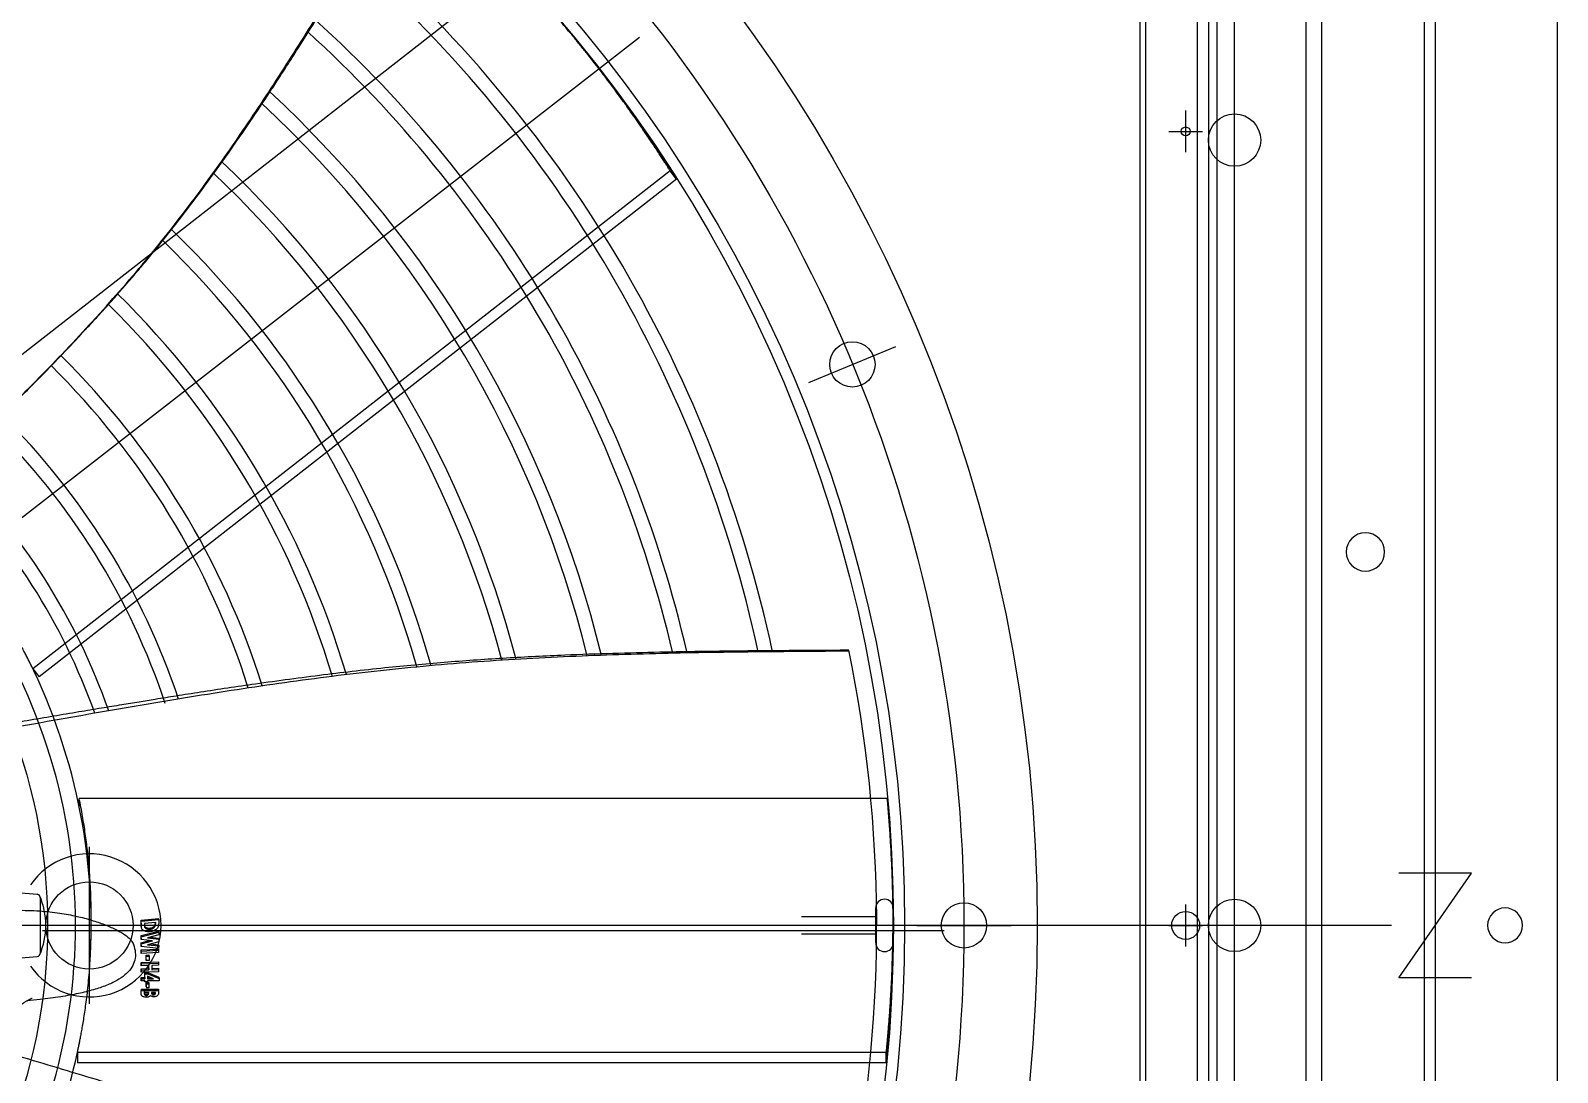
# Model space of a CAD drawing. Header units: millimetres. Extents: x 89450 to 753248, y -530175 to 1209785.
# Drawn here: x 97693.9 to 98131.2, y -90628.5 to -90330 of the extents above; entities that cross this region are included whole.
import ezdxf

# ---------------------------------------------------------------- set-up
doc = ezdxf.new("R2010")
doc.units = ezdxf.units.MM
doc.header["$LTSCALE"] = 150
doc.linetypes.add('CENTER', pattern=[50.8, 31.75, -6.35, 6.35, -6.35])
doc.linetypes.add('DIVIDEX2', pattern=[63.5, 25.4, -12.7, 0, -12.7, 0, -12.7])
doc.layers.add('------00 Load Bank', color=3, linetype='Continuous')

# ---------------------------------------------------------------- blocks, each defined once
blk = doc.blocks.new('A$Cd768ecee')
at = {"color": 0}
for p, q in [((0, 0), (0, 1180)), ((35, 1145), (35, 35)), ((38.2, 1141.8), (38.2, 38.2)), ((100, 1080), (100, 100)), ((103.2, 1076.8), (103.2, 103.2))]:
    blk.add_line(p, q, dxfattribs=at)
blk.add_lwpolyline([(24.58, 575), (45.42, 575), (24.58, 605), (45.42, 605)], dxfattribs=at)
for centre, radius in [((55, 697), 5.5), ((15, 590), 5)]:
    blk.add_circle(centre, radius, dxfattribs=at)
blk = doc.blocks.new('A$Ca2785acc')
at = {"color": 0}
for p, q in [((0, 980), (0, 35)), ((22, 980), (22, 35)), ((20.4, 978.4), (20.4, 36.6)), ((9, 501.5), (9, 513.5)), ((13.8, 507.5), (4.2, 507.5)), ((9, 274), (9, 286)), ((13.8, 280), (4.2, 280))]:
    blk.add_line(p, q, dxfattribs=at)
for centre, radius in [((9, 507.5), 4), ((9, 280), 1.25)]:
    blk.add_circle(centre, radius, dxfattribs=at)
blk = doc.blocks.new('A$C02650c35')
at = {"color": 0, "linetype": 'CENTER'}
for p, q in [((522.5, 1085), (522.5, 0)), ((1020, 1040), (25, 1040)), ((522.5, 949), (522.5, 976)), ((366.94, 918.06), (356.61, 943)), ((522.5, 936.62), (522.5, 726.69)), ((522.5, 936.62), (522.5, 726.69))]:
    blk.add_line(p, q, dxfattribs=at)
at = {"color": 0}
for p, q in [((1040.5, 1065), (4.5, 1065)), ((1040.5, 1065), (4.5, 1065)), ((1045, 1060.5), (0, 1060.5)), ((520, 937.23), (520, 915.99)), ((525, 937.23), (525, 915.99)), ((512.5, 684.5), (513.56, 697.01)), ((530.26, 698), (514.74, 698)), ((532.5, 684.5), (531.44, 697.01))]:
    blk.add_line(p, q, dxfattribs=at)
at = {"color": 0, "linetype": 'DIVIDEX2', "ltscale": 0.5}
for p, q in [((524, 698.6), (524, 956.84)), ((268.12, 869.56), (426.66, 665.73))]:
    blk.add_line(p, q, dxfattribs=at)
at = {"color": 0, "linetype": 'Continuous', "lineweight": 25}
for p, q in [((486.1, 940.54), (486.1, 709.05)), ((521.18, 942.2), (521.13, 942.2)), ((523.82, 942.2), (521.18, 942.2)), ((561.9, 940.25), (558.9, 940.25)), ((558.9, 940.25), (558.9, 708.56)), ((561.9, 940.25), (561.9, 708.56)), ((308.66, 880.19), (306.3, 878.34)), ((308.66, 880.19), (451.31, 697.61)), ((306.3, 878.34), (448.94, 695.76)), ((277.46, 858.28), (275.38, 856.65)), ((275.38, 856.65), (275.34, 856.62)), ((248.76, 833.75), (391.28, 651.33)), ((520.49, 731.8), (520.8, 731.84)), ((520.49, 731.8), (520.65, 731.8)), ((520.95, 726.8), (520.49, 731.8)), ((521.27, 726.84), (520.8, 731.84)), ((520.8, 731.84), (521.76, 731.84)), ((521.61, 730.9), (521.93, 730.94)), ((521.64, 730.94), (521.93, 727.74)), ((521.93, 730.94), (521.64, 730.94)), ((522.77, 730.5), (523.1, 730.54)), ((524.13, 731.8), (524.45, 731.84)), ((525.43, 726.8), (524.13, 731.8)), ((525.77, 726.83), (524.45, 731.84)), ((524.45, 731.84), (525.2, 731.83)), ((525.2, 731.83), (526.03, 728.64)), ((525.82, 729.48), (526.14, 731.8)), ((526.03, 728.64), (526.47, 731.83)), ((526.14, 731.8), (526.47, 731.83)), ((526.47, 731.83), (527.16, 731.83)), ((527.16, 731.83), (528.03, 728.64)), ((527.79, 729.52), (528.05, 731.8)), ((528.03, 728.64), (528.39, 731.83)), ((528.05, 731.8), (528.39, 731.83)), ((528.39, 731.83), (529.11, 731.82)), ((529.11, 731.82), (528.53, 726.83)), ((529.27, 731.8), (529.62, 731.82)), ((529.54, 726.8), (529.27, 731.8)), ((529.9, 726.82), (529.62, 731.82)), ((529.62, 731.82), (530.3, 731.82)), ((530.3, 731.82), (530.56, 726.82)), ((532.92, 731.8), (533.28, 731.81)), ((533.1, 726.8), (532.92, 731.8)), ((533.47, 726.81), (533.28, 731.81)), ((533.28, 731.81), (533.93, 731.81)), ((533.93, 731.81), (533.99, 729.89)), ((534.79, 731.8), (535.16, 731.81)), ((534.84, 729.87), (534.79, 731.8)), ((535.21, 729.89), (535.16, 731.81)), ((535.16, 731.81), (535.79, 731.81)), ((535.79, 731.81), (535.91, 726.81)), ((535.97, 728.73), (537.33, 731.92)), ((536.34, 728.74), (537.71, 731.93)), ((537.33, 731.92), (537.71, 731.93)), ((537.71, 731.93), (538.35, 731.93)), ((538.35, 731.93), (538.38, 728.66)), ((540.72, 726.8), (540.77, 731.8)), ((540.77, 731.8), (541.03, 731.8)), ((540.77, 731.8), (541.16, 731.79)), ((541.03, 731.8), (541.29, 731.8)), ((541.12, 726.79), (541.16, 731.79)), ((541.16, 731.79), (541.68, 731.79)), ((541.29, 731.8), (541.68, 731.79)), ((541.73, 730.89), (541.72, 729.8)), ((541.91, 730.89), (541.73, 730.89)), ((520.95, 726.8), (521.27, 726.84)), ((521.43, 726.8), (520.95, 726.8)), ((522.22, 726.84), (521.27, 726.84)), ((521.9, 726.8), (521.43, 726.8)), ((521.9, 726.8), (522.22, 726.84)), ((521.93, 727.74), (522.32, 727.74)), ((523.26, 729.24), (523.59, 729.28)), ((525.43, 726.8), (525.77, 726.83)), ((526.15, 726.8), (525.43, 726.8)), ((526.49, 726.83), (525.77, 726.83)), ((526.15, 726.8), (526.49, 726.83)), ((526.94, 730.06), (526.49, 726.83)), ((527.47, 726.8), (526.82, 729.2)), ((527.82, 726.83), (526.94, 730.06)), ((527.47, 726.8), (527.82, 726.83)), ((528.18, 726.8), (527.47, 726.8)), ((528.53, 726.83), (527.82, 726.83)), ((528.18, 726.8), (528.53, 726.83)), ((529.54, 726.8), (529.9, 726.82)), ((530.2, 726.8), (529.54, 726.8)), ((530.56, 726.82), (529.9, 726.82)), ((530.2, 726.8), (530.56, 726.82)), ((530.94, 729.04), (531.3, 729.06)), ((530.98, 728.21), (530.94, 729.04)), ((530.98, 728.21), (531.34, 728.23)), ((532.23, 728.21), (530.98, 728.21)), ((531.34, 728.23), (531.3, 729.06)), ((531.3, 729.06), (532.56, 729.06)), ((532.59, 728.23), (531.34, 728.23)), ((532.23, 728.21), (532.59, 728.23)), ((532.56, 729.06), (532.59, 728.23)), ((533.1, 726.8), (533.47, 726.81)), ((533.73, 726.8), (533.1, 726.8)), ((534.1, 726.81), (533.47, 726.81)), ((533.73, 726.8), (534.1, 726.81)), ((533.99, 729.89), (535.21, 729.89)), ((535.23, 728.99), (534.02, 728.99)), ((534.02, 728.99), (534.1, 726.81)), ((534.86, 728.97), (534.02, 728.97)), ((534.86, 728.97), (535.23, 728.99)), ((534.92, 726.8), (534.86, 728.97)), ((534.92, 726.8), (535.29, 726.81)), ((535.53, 726.8), (534.92, 726.8)), ((535.29, 726.81), (535.23, 728.99)), ((535.91, 726.81), (535.29, 726.81)), ((535.53, 726.8), (535.91, 726.81)), ((535.97, 728.73), (536.34, 728.74)), ((535.99, 727.82), (535.97, 728.73)), ((535.99, 727.82), (536.36, 727.83)), ((536.7, 727.82), (535.99, 727.82)), ((536.36, 727.83), (536.34, 728.74)), ((537.79, 727.83), (536.36, 727.83)), ((537.41, 727.82), (536.7, 727.82)), ((537.76, 730.36), (537.03, 728.66)), ((537.03, 728.66), (537.78, 728.66)), ((537.4, 728.65), (537.39, 729.5)), ((537.41, 727.82), (537.79, 727.83)), ((537.42, 726.8), (537.41, 727.82)), ((537.71, 726.8), (537.42, 726.8)), ((537.42, 726.8), (537.8, 726.8)), ((538.01, 726.8), (537.71, 726.8)), ((537.78, 728.66), (537.76, 730.36)), ((537.8, 726.8), (537.79, 727.83)), ((538.39, 726.8), (537.8, 726.8)), ((538.01, 726.8), (538.39, 726.8)), ((538.29, 727.82), (538.68, 727.82)), ((538.38, 728.66), (538.67, 728.66)), ((538.68, 727.82), (538.38, 727.83)), ((538.38, 727.83), (538.39, 726.8)), ((538.67, 728.66), (538.68, 727.82)), ((538.88, 728.21), (538.88, 729.04)), ((538.88, 729.04), (539.26, 729.04)), ((539.35, 728.21), (538.88, 728.21)), ((538.88, 728.21), (539.27, 728.21)), ((539.27, 728.21), (539.26, 729.04)), ((539.26, 729.04), (540.05, 729.04)), ((540.07, 728.2), (539.27, 728.21)), ((539.28, 728.21), (540.08, 728.2)), ((539.64, 729.04), (540, 729.04)), ((540, 729.04), (540.39, 729.04)), ((540.39, 729.04), (540.39, 728.2)), ((540.72, 726.8), (541.12, 726.79)), ((542, 726.79), (541.12, 726.79)), ((541.71, 728.97), (541.69, 727.69)), ((541.69, 727.69), (541.85, 727.69)), ((541.69, 727.69), (541.85, 727.69)), ((541.84, 728.97), (541.71, 728.97)), ((541.72, 729.8), (541.87, 729.8)), ((541.72, 729.8), (541.87, 729.8)), ((541.99, 730.37), (542.38, 730.36)), ((542.15, 728.28), (542.54, 728.27)), ((488.4, 709.05), (486.1, 709.05)), ((521.2, 712.5), (521.18, 712.5)), ((558.9, 708.56), (561.9, 708.56)), ((448.94, 695.76), (451.31, 697.61))]:
    blk.add_line(p, q, dxfattribs=at)
at = {"color": 0, "linetype": 'Continuous'}
for p, q in [((515, 939.73), (515, 939.77)), ((527.5, 937.23), (517.5, 937.23)), ((530, 939.77), (530, 939.73))]:
    blk.add_line(p, q, dxfattribs=at)
at = {"color": 0, "linetype": 'CENTER', "ltscale": 3}
blk.add_line((545, 712), (500, 712), dxfattribs=at)
at = {"color": 0, "linetype": 'Continuous', "lineweight": 25, "flags": 128}
blk.add_lwpolyline([(522.69, 726.84), (522.85, 726.86), (523.02, 726.89)], dxfattribs=at)
at = {"color": 0}
for centre, radius in [((297.5, 1040), 7.5), ((522.5, 1040), 7.5), ((522.5, 542.5), 441), ((522.5, 962.5), 6.5), ((522.5, 962.5), 6.5), ((522.5, 542.5), 403), ((522.5, 542.5), 399.8), ((361.77, 930.53), 6.5), ((361.77, 930.53), 6.5), ((522.5, 712), 12.5), ((522.5, 542.5), 157.5)]:
    blk.add_circle(centre, radius, dxfattribs=at)
at = {"color": 0, "linetype": 'CENTER'}
blk.add_circle((522.5, 542.5), 420, dxfattribs=at)
blk.add_circle((522.5, 542.5), 420, dxfattribs=at)
at = {"color": 0, "linetype": 'Continuous'}
for centre, start, end in [((517.5, 939.77), 90.7211, 180), ((527.5, 939.77), 0, 89.2789), ((517.5, 939.73), 180, 270), ((527.5, 939.73), 270, 0)]:
    blk.add_arc(centre, 2.5, start, end, dxfattribs=at)
at = {"color": 0}
for centre, radius, start, end in [((522.5, 542.5), 395, 79.1258, 101.5122), ((522.5, 542.5), 373.5, 102.1171, 138.6292), ((522.5, 542.5), 369.5, 102.2436, 138.5201), ((522.5, 542.5), 349.5, 102.9044, 137.9495), ((522.5, 542.5), 345.5, 103.0419, 137.8319), ((522.5, 542.5), 325.5, 103.7524, 137.2394), ((522.5, 542.5), 321.5, 103.8985, 137.1218), ((522.5, 542.5), 301.5, 104.6444, 136.5541), ((522.5, 542.5), 297.5, 104.7958, 136.4472), ((522.5, 542.5), 277.5, 105.5549, 135.9667), ((522.5, 542.5), 273.5, 105.7065, 135.8843), ((522.5, 542.5), 253.5, 106.465, 135.5604), ((522.5, 542.5), 249.5, 106.6173, 135.513), ((522.5, 542.5), 229.5, 107.3942, 135.3579), ((522.5, 542.5), 225.5, 107.5546, 135.3445), ((522.5, 542.5), 205.5, 108.3996, 135.3621), ((522.5, 542.5), 201.5, 108.3996, 135.3621), ((522.5, 712), 20.5, 304.6067, 235.3934), ((522.5, 542.5), 185.5, 109.3551, 135.3621), ((522.5, 542.5), 181.5, 109.5657, 135.3621), ((514.74, 696.8), 1.2, 89.9999, 169.9999), ((522.5, 678.18), 21.32, 66.4167, 113.5835), ((530.26, 696.8), 1.2, 10.0001, 89.9999)]:
    blk.add_arc(centre, radius, start, end, dxfattribs=at)
at = {"color": 0, "linetype": 'Continuous', "lineweight": 25}
for radius, start, end in [(170, 86.2622, 117.3611), (170, 55.2614, 78.9879), (165.5, 0.0003, 205.5882)]:
    blk.add_arc((522.5, 542.5), radius, start, end, dxfattribs=at)
for points, knots in [([(521.13, 942.2), (520.14, 942.19), (518.17, 942.18), (515.09, 942.14), (511.9, 942.06), (508.61, 941.96), (504.88, 941.82), (500.7, 941.61), (496, 941.33), (491.15, 940.98), (487.79, 940.69), (486.1, 940.54)], [0, 0, 0, 0, 0.098219, 0.196459, 0.294698, 0.393098, 0.491499, 0.618442, 0.745384, 0.872692, 1, 1, 1, 1]), ([(558.9, 940.25), (558.88, 940.25), (558.86, 940.26), (558.68, 940.28), (558.39, 940.3), (557.99, 940.34), (557.41, 940.4), (556.6, 940.48), (555.52, 940.58), (554.24, 940.69), (552.75, 940.82), (551.06, 940.96), (549.17, 941.11), (547.08, 941.26), (544.75, 941.41), (542.18, 941.57), (539.37, 941.72), (536.34, 941.86), (533.31, 941.97), (530.32, 942.06), (527.42, 942.13), (524.38, 942.18), (522.25, 942.19), (521.18, 942.2)], [0, 0, 0, 0, 0.03878, 0.077567, 0.116355, 0.1552, 0.194046, 0.245833, 0.297636, 0.34944, 0.401226, 0.453012, 0.504815, 0.556618, 0.608404, 0.662492, 0.7166, 0.770707, 0.824794, 0.868554, 0.912313, 0.956156, 1, 1, 1, 1]), ([(561.9, 940.25), (561.88, 940.25), (561.86, 940.26), (561.68, 940.28), (561.39, 940.3), (560.98, 940.34), (560.39, 940.4), (559.58, 940.48), (558.49, 940.58), (557.19, 940.69), (555.68, 940.82), (553.96, 940.96), (552.2, 941.1), (550.46, 941.22), (548.78, 941.34), (546.99, 941.45), (544.8, 941.58), (542.14, 941.72), (538.96, 941.87), (535.53, 941.99), (531.87, 942.1), (527.98, 942.17), (525.21, 942.19), (523.82, 942.2)], [0, 0, 0, 0, 0.038794, 0.077595, 0.116396, 0.155256, 0.194116, 0.245886, 0.297665, 0.349435, 0.401519, 0.453611, 0.505695, 0.544496, 0.583297, 0.622156, 0.661015, 0.717306, 0.773608, 0.829899, 0.886596, 0.943304, 1, 1, 1, 1]), ([(443.67, 929.55), (443.69, 926.2), (443.72, 919.05), (443.8, 908.54), (443.89, 898.44), (444, 889.61), (444.12, 882.05), (444.29, 872.96), (444.58, 861.8), (445.1, 847.15), (445.88, 831.41), (447.03, 814.61), (448.62, 797.15), (450.72, 778.77), (452.79, 763.4), (454.5, 751.64), (455.65, 744.08), (456.73, 737.16), (457.66, 731.31), (458.51, 726.11), (459.35, 720.99), (460.3, 715.24), (461.39, 708.73), (462.59, 701.63), (463.84, 694.21), (465, 687.37), (465.73, 683.03), (466.04, 681.19)], [0.004054, 0.004054, 0.004054, 0.004054, 0.044055, 0.0892389, 0.1294144, 0.1645669, 0.1946506, 0.2196261, 0.2731864, 0.3280385, 0.3947317, 0.4616638, 0.5294155, 0.6044734, 0.683072, 0.7151603, 0.7467466, 0.7747501, 0.7989803, 0.8176563, 0.837837, 0.8611081, 0.8874794, 0.916906, 0.9473172, 0.9775846, 1, 1, 1, 1]), ([(443.93, 929.61), (443.99, 920.53), (444.12, 902.05), (444.56, 874.2), (445.52, 846.07), (447.22, 818.02), (449.94, 790.26), (453.6, 762.78), (457.88, 735.56), (462.59, 708.39), (465.83, 690.29), (467.45, 681.24)], [0.0040453, 0.0040453, 0.0040453, 0.0040453, 0.1120904, 0.224186, 0.3362006, 0.4480891, 0.5598872, 0.6697434, 0.7797254, 0.8898282, 1, 1, 1, 1]), ([(308.66, 880.19), (308.65, 880.18), (308.63, 880.17), (308.48, 880.07), (308.23, 879.92), (307.88, 879.69), (307.39, 879.38), (306.7, 878.94), (305.78, 878.35), (304.69, 877.64), (303.42, 876.81), (301.98, 875.86), (300.51, 874.89), (299.05, 873.91), (297.66, 872.97), (296.18, 871.95), (294.37, 870.71), (292.2, 869.18), (289.59, 867.34), (286.82, 865.33), (283.87, 863.15), (280.76, 860.82), (278.56, 859.13), (277.46, 858.28)], [0, 0, 0, 0, 0.038794, 0.077595, 0.116396, 0.155256, 0.194116, 0.245886, 0.297665, 0.349435, 0.401519, 0.453611, 0.505695, 0.544496, 0.583297, 0.622156, 0.661015, 0.717306, 0.773608, 0.829899, 0.886596, 0.943304, 1, 1, 1, 1]), ([(306.3, 878.34), (306.29, 878.34), (306.27, 878.32), (306.12, 878.23), (305.87, 878.07), (305.53, 877.85), (305.04, 877.54), (304.36, 877.11), (303.44, 876.52), (302.36, 875.82), (301.11, 875.01), (299.69, 874.07), (298.11, 873.02), (296.37, 871.86), (294.44, 870.55), (292.32, 869.09), (290.01, 867.47), (287.54, 865.72), (285.08, 863.94), (282.67, 862.18), (280.34, 860.44), (277.92, 858.61), (276.23, 857.31), (275.38, 856.65)], [0, 0, 0, 0, 0.03878, 0.077567, 0.116355, 0.1552, 0.194046, 0.245833, 0.297636, 0.34944, 0.401226, 0.453012, 0.504815, 0.556618, 0.608404, 0.662492, 0.7166, 0.770707, 0.824794, 0.868554, 0.912313, 0.956156, 1, 1, 1, 1]), ([(275.34, 856.62), (274.57, 856.01), (273.02, 854.79), (270.62, 852.85), (268.15, 850.83), (265.62, 848.73), (262.77, 846.32), (259.6, 843.58), (256.08, 840.47), (252.47, 837.21), (250, 834.9), (248.76, 833.75)], [0, 0, 0, 0, 0.098219, 0.196459, 0.294698, 0.393098, 0.491499, 0.618442, 0.745384, 0.872692, 1, 1, 1, 1]), ([(378.79, 684.35), (373.83, 689.36), (363.52, 699.79), (347.3, 715.03), (330.13, 729.93), (312.58, 743.53), (294.87, 756.05), (277.12, 767.74), (259.11, 779.04), (241.22, 789.96), (229.37, 797.19), (223.58, 800.71)], [0, 0, 0, 0, 0.1081379, 0.2251135, 0.3413954, 0.4570616, 0.5657729, 0.6743483, 0.7829008, 0.8914823, 0.994843, 0.994843, 0.994843, 0.994843]), ([(378.79, 684.43), (378.31, 684.93), (376.37, 686.92), (372.96, 690.37), (368.51, 694.83), (363.93, 699.34), (359.48, 703.64), (355.2, 707.7), (351.29, 711.35), (347.67, 714.67), (344.56, 717.47), (341.97, 719.78), (339.54, 721.91), (336.88, 724.21), (333.64, 726.97), (328.1, 731.58), (320.44, 737.69), (310.84, 744.94), (301.45, 751.69), (292.47, 757.87), (285.45, 762.56), (279.96, 766.14), (275.53, 769.01), (270.28, 772.36), (264.16, 776.22), (257.22, 780.53), (249.46, 785.31), (240.91, 790.54), (232.27, 795.81), (226.48, 799.36), (223.82, 800.99)], [0, 0, 0, 0, 0.0105993, 0.042715, 0.074456, 0.1073437, 0.1413731, 0.1694151, 0.1979263, 0.223438, 0.2448649, 0.2622189, 0.2766961, 0.2944954, 0.3162608, 0.341978, 0.4051023, 0.466824, 0.5267457, 0.5825963, 0.6340774, 0.6563171, 0.6830925, 0.7149493, 0.751887, 0.7939052, 0.84012, 0.8912343, 0.9472267, 0.994836, 0.994836, 0.994836, 0.994836]), ([(559.91, 691.77), (562.13, 699.15), (566.58, 713.9), (571.18, 729.26), (573.33, 737.29), (573.49, 737.89)], [0, 0, 0, 0, 0.481211, 0.961441, 1, 1, 1, 1]), ([(522.77, 730.5), (522.64, 730.6), (522.42, 730.78), (522.01, 730.88), (521.75, 730.89), (521.61, 730.9)], [0, 0, 0, 0, 0.360895, 0.640408, 1, 1, 1, 1]), ([(521.76, 731.84), (522.06, 731.83), (522.5, 731.82), (523.09, 731.62), (523.49, 731.32), (523.82, 730.9), (524.17, 730.24), (524.26, 729.65), (524.32, 729.27)], [0, 0, 0, 0, 0.250193, 0.375675, 0.500989, 0.626133, 0.751199, 1, 1, 1, 1]), ([(523.1, 730.54), (523.01, 730.61), (522.84, 730.76), (522.44, 730.91), (522.13, 730.93), (521.93, 730.94)], [0, 0, 0, 0, 0.248415, 0.498726, 1, 1, 1, 1]), ([(523.26, 729.24), (523.25, 729.36), (523.22, 729.67), (523.07, 730.13), (522.86, 730.38), (522.77, 730.5)], [0, 0, 0, 0, 0.245128, 0.668238, 1, 1, 1, 1]), ([(523.59, 729.28), (523.56, 729.52), (523.51, 729.87), (523.31, 730.29), (523.17, 730.46), (523.1, 730.54)], [0, 0, 0, 0, 0.498415, 0.74902, 1, 1, 1, 1]), ([(541.68, 731.79), (541.79, 731.79), (542.01, 731.79), (542.23, 731.73), (542.33, 731.7)], [0, 0, 0, 0, 0.500362, 1, 1, 1, 1]), ([(541.99, 730.37), (541.98, 730.44), (541.98, 730.56), (541.92, 730.71), (541.87, 730.76), (541.84, 730.79)], [0, 0, 0, 0, 0.417609, 0.726108, 1, 1, 1, 1]), ([(542.38, 730.36), (542.38, 730.4), (542.37, 730.49), (542.34, 730.61), (542.29, 730.72), (542.21, 730.82), (542.07, 730.88), (541.96, 730.89), (541.91, 730.89)], [0, 0, 0, 0, 0.123522, 0.248139, 0.370579, 0.498886, 0.748791, 1, 1, 1, 1]), ([(542.33, 731.7), (542.42, 731.65), (542.59, 731.56), (542.79, 731.28), (542.93, 730.91), (542.94, 730.62), (542.95, 730.48)], [0, 0, 0, 0, 0.250156, 0.500622, 0.750062, 1, 1, 1, 1]), ([(542.95, 730.48), (542.95, 730.43), (542.94, 730.34), (542.92, 730.15), (542.86, 729.92), (542.74, 729.7), (542.65, 729.58), (542.6, 729.52)], [0, 0, 0, 0, 0.125463, 0.250126, 0.499927, 0.74927, 1, 1, 1, 1]), ([(522.69, 726.84), (522.67, 726.84), (522.58, 726.82), (522.4, 726.81), (522.15, 726.8), (521.98, 726.8), (521.9, 726.8)], [0, 0, 0, 0, 0.063167, 0.373961, 0.686877, 1, 1, 1, 1]), ([(524.32, 729.27), (524.32, 728.9), (524.32, 728.34), (524.09, 727.68), (523.82, 727.29), (523.47, 726.99), (522.93, 726.84), (522.51, 726.84), (522.22, 726.84)], [0, 0, 0, 0, 0.247987, 0.37312, 0.497401, 0.622314, 0.747638, 1, 1, 1, 1]), ([(522.32, 727.74), (522.5, 727.74), (522.76, 727.75), (523.1, 727.85), (523.31, 728.03), (523.47, 728.29), (523.61, 728.7), (523.6, 729.05), (523.59, 729.28)], [0, 0, 0, 0, 0.250156, 0.375667, 0.500586, 0.625527, 0.750593, 1, 1, 1, 1]), ([(522.44, 727.75), (522.52, 727.75), (522.69, 727.76), (522.93, 727.92), (523.13, 728.2), (523.25, 728.58), (523.28, 728.94), (523.27, 729.17), (523.26, 729.24)], [0, 0, 0, 0, 0.132586, 0.315673, 0.49897, 0.682297, 0.897512, 1, 1, 1, 1]), ([(541.46, 727.69), (541.61, 727.69), (541.8, 727.7), (542.01, 727.84), (542.1, 727.97), (542.14, 728.12), (542.15, 728.23), (542.15, 728.28)], [0, 0, 0, 0, 0.5, 0.655867, 0.776779, 0.898139, 1, 1, 1, 1]), ([(542.15, 728.28), (542.14, 728.37), (542.14, 728.53), (542.06, 728.71), (541.95, 728.85), (541.82, 728.93), (541.73, 728.93), (541.71, 728.94)], [0, 0, 0, 0, 0.249514, 0.425336, 0.599722, 0.883024, 1, 1, 1, 1]), ([(541.72, 729.86), (541.73, 729.86), (541.78, 729.87), (541.85, 729.95), (541.93, 730.07), (541.98, 730.23), (541.98, 730.33), (541.99, 730.37)], [0, 0, 0, 0, 0.075084, 0.326607, 0.580052, 0.817178, 1, 1, 1, 1]), ([(542.54, 728.27), (542.54, 728.33), (542.54, 728.46), (542.49, 728.63), (542.41, 728.77), (542.27, 728.89), (542.08, 728.96), (541.92, 728.96), (541.84, 728.97)], [0, 0, 0, 0, 0.124117, 0.249017, 0.374429, 0.499969, 0.74996, 1, 1, 1, 1]), ([(541.85, 727.69), (542, 727.69), (542.18, 727.69), (542.39, 727.81), (542.48, 727.93), (542.53, 728.09), (542.54, 728.21), (542.54, 728.27)], [0, 0, 0, 0, 0.4958995, 0.6207322, 0.7464139, 0.8725816, 1, 1, 1, 1]), ([(541.87, 729.8), (541.93, 729.8), (542.04, 729.81), (542.18, 729.88), (542.28, 729.98), (542.33, 730.09), (542.37, 730.22), (542.37, 730.31), (542.38, 730.36)], [0, 0, 0, 0, 0.249435, 0.499226, 0.624652, 0.749536, 0.873948, 1, 1, 1, 1]), ([(543.1, 728.23), (543.1, 728.18), (543.09, 727.96), (543.03, 727.65), (542.9, 727.33), (542.75, 727.1), (542.58, 726.93), (542.33, 726.8), (542.13, 726.79), (542, 726.79)], [0, 0, 0, 0, 0.06266, 0.249252, 0.373609, 0.4986, 0.623723, 0.748551, 1, 1, 1, 1]), ([(542.6, 729.52), (542.68, 729.45), (542.82, 729.32), (542.99, 729.02), (543.09, 728.64), (543.1, 728.37), (543.1, 728.23)], [0, 0, 0, 0, 0.24872, 0.498434, 0.748708, 1, 1, 1, 1]), ([(518.14, 691.07), (518.17, 693.31), (518.24, 697.5), (518.89, 703.28), (519.8, 708.25), (520.92, 712.53), (522.16, 716.17), (523.47, 719.21), (524.78, 721.61), (526.03, 723.37), (527.31, 724.39), (528.91, 724.93), (530.78, 725.29), (532.96, 724.96), (534.96, 723.93), (536.78, 722.2), (538.39, 719.8), (539.8, 716.75), (541.03, 713.05), (542.1, 708.66), (543.01, 703.54), (543.68, 698.6), (543.99, 695.36), (544.1, 694.11)], [0, 0, 0, 0, 0.080739, 0.151235, 0.213353, 0.268442, 0.318269, 0.361669, 0.398556, 0.428698, 0.452315, 0.472715, 0.51153, 0.548468, 0.58504, 0.622842, 0.663507, 0.708451, 0.759052, 0.815438, 0.879842, 0.953818, 1, 1, 1, 1]), ([(521.18, 712.5), (520.22, 712.5), (518.29, 712.5), (515.26, 712.45), (512.15, 712.33), (508.93, 712.15), (505.23, 711.87), (501.78, 711.53), (498.61, 711.15), (496.2, 710.82), (493.74, 710.45), (491.23, 710.03), (488.69, 709.57), (486.97, 709.22), (486.1, 709.05)], [0, 0, 0, 0, 0.09594, 0.191903, 0.287866, 0.384015, 0.480164, 0.609768, 0.674639, 0.73951, 0.804594, 0.869678, 0.934839, 1, 1, 1, 1]), ([(558.9, 708.56), (558.88, 708.56), (558.86, 708.57), (558.68, 708.61), (558.38, 708.67), (557.97, 708.76), (557.38, 708.88), (556.56, 709.05), (555.46, 709.28), (554.15, 709.53), (552.63, 709.81), (550.91, 710.11), (548.98, 710.43), (546.85, 710.75), (544.48, 711.08), (541.86, 711.4), (538.99, 711.71), (535.9, 711.98), (532.86, 712.19), (529.92, 712.35), (527.14, 712.44), (524.66, 712.5), (523.06, 712.49), (522.47, 712.49)], [0, 0, 0, 0, 0.039863, 0.079734, 0.119605, 0.159539, 0.199473, 0.252709, 0.305962, 0.359217, 0.412452, 0.465686, 0.518937, 0.572189, 0.625422, 0.681079, 0.736756, 0.792433, 0.848089, 0.890491, 0.932892, 0.975374, 1, 1, 1, 1]), ([(448.94, 695.76), (448.93, 695.76), (448.91, 695.75), (448.74, 695.67), (448.47, 695.54), (448.09, 695.35), (447.55, 695.09), (446.8, 694.72), (445.79, 694.21), (444.6, 693.61), (443.24, 692.89), (441.69, 692.07), (439.98, 691.13), (438.1, 690.07), (436.03, 688.87), (433.77, 687.52), (431.32, 685.99), (428.71, 684.3), (426.19, 682.6), (423.78, 680.91), (421.53, 679.28), (419.21, 677.54), (417.61, 676.28), (416.81, 675.66)], [0, 0, 0, 0, 0.039164, 0.078335, 0.117506, 0.15674, 0.195974, 0.248275, 0.300595, 0.352915, 0.405217, 0.457516, 0.509834, 0.562151, 0.61445, 0.669131, 0.723831, 0.778531, 0.833211, 0.874869, 0.916526, 0.958263, 1, 1, 1, 1]), ([(544.46, 690.4), (544.72, 690.65), (545.19, 691.07), (545.27, 691.77), (545.09, 692.4), (544.8, 692.94), (544.53, 693.4), (544.34, 693.71), (544.15, 694.02), (543.97, 694.33), (543.8, 694.62), (543.6, 695), (543.41, 695.38), (543.32, 695.59), (543.33, 695.57), (543.33, 695.56)], [0, 0, 0, 0, 0.262295, 0.455554, 0.590671, 0.681426, 0.714569, 0.742061, 0.766203, 0.789458, 0.813958, 0.840345, 0.898886, 0.968766, 1, 1, 1, 1])]:
    blk.add_open_spline(points, degree=3, knots=knots, dxfattribs=at)

msp = doc.modelspace()

# ---------------------------------------------------------------- block references
at = {"layer": '------00 Load Bank', "color": 161, "xscale": -1}
msp.add_blockref('A$Cd768ecee', (98131.23, -91176.41, 0), dxfattribs=at)
at = {"layer": '------00 Load Bank', "color": 161}
for name, p, rotation in [('A$C02650c35', (96998.73, -90063.91, 0), 270), ('A$Ca2785acc', (98033.73, -90078.91, 0), 180), ('A$Ca2785acc', (98033.73, -90078.91, 0), 180)]:
    msp.add_blockref(name, p, dxfattribs=dict(at, rotation=rotation))

doc.saveas('drawing.dxf')
